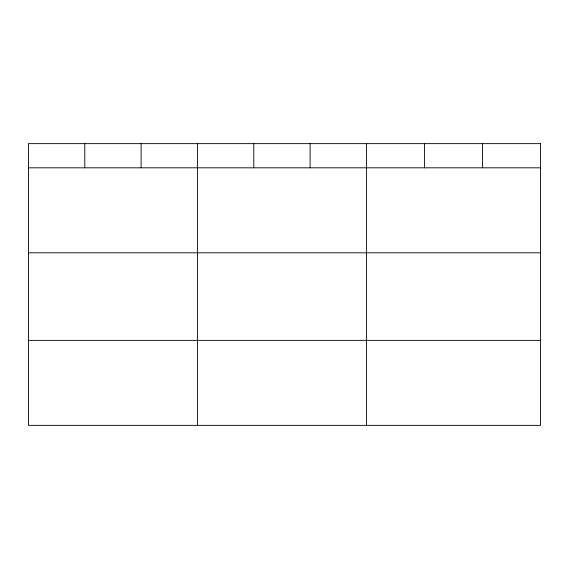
<?xml version="1.0" encoding="UTF-8"?>
<svg xmlns="http://www.w3.org/2000/svg" width="569" height="569" viewBox="0 0 569 569"><rect width="100%" height="100%" fill="white"/><g stroke="black" fill="none" stroke-linecap="round" stroke-linejoin="round"><path stroke-width="0.85" d="M28.45 167.812L540.55 167.812M28.45 252.807L540.55 252.807M28.45 340.369L540.55 340.369M482.512 143.637L482.512 167.812M424.474 143.637L424.474 167.812M366.436 143.637L366.436 425.363M310.105 143.637L310.105 167.812M253.774 143.637L253.774 167.812M197.443 143.637L197.443 425.363M141.112 143.637L141.112 167.812M84.781 143.637L84.781 167.812M540.55 143.637L28.45 143.637L28.45 425.363L540.55 425.363L540.55 143.637"/></g></svg>
